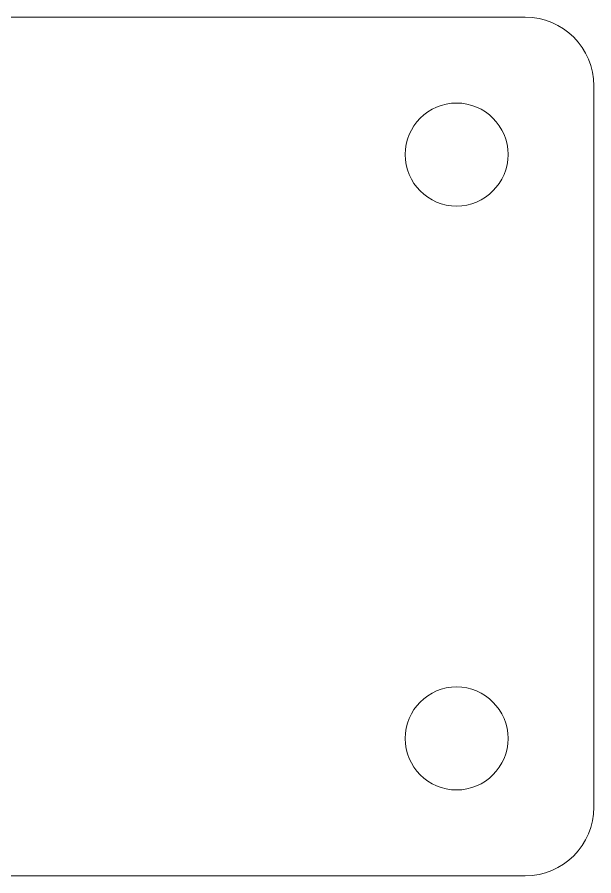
# Model space of a CAD drawing. Header units: millimetres. Extents: x -118 to 176, y -25 to 88.
# Drawn here: x 6.4 to 40, y -25 to 25 of the extents above; entities that cross this region are included whole.
import ezdxf

# ---------------------------------------------------------------- set-up
doc = ezdxf.new("R2010")
doc.units = ezdxf.units.MM

msp = doc.modelspace()

# ---------------------------------------------------------------- linework, layer by layer
at = {"color": 7, "linetype": 'Continuous', "lineweight": 15}
for p, q in [((36, 25), (-36, 25)), ((40, -21), (40, 21)), ((-36, -25), (36, -25))]:
    msp.add_line(p, q, dxfattribs=at)
for centre in [(32, 17), (32, -17)]:
    msp.add_circle(centre, 3, dxfattribs=at)
for centre, start, end in [((36, 21), 0, 90), ((36, -21), 270, 0)]:
    msp.add_arc(centre, 4, start, end, dxfattribs=at)

doc.saveas('drawing.dxf')
